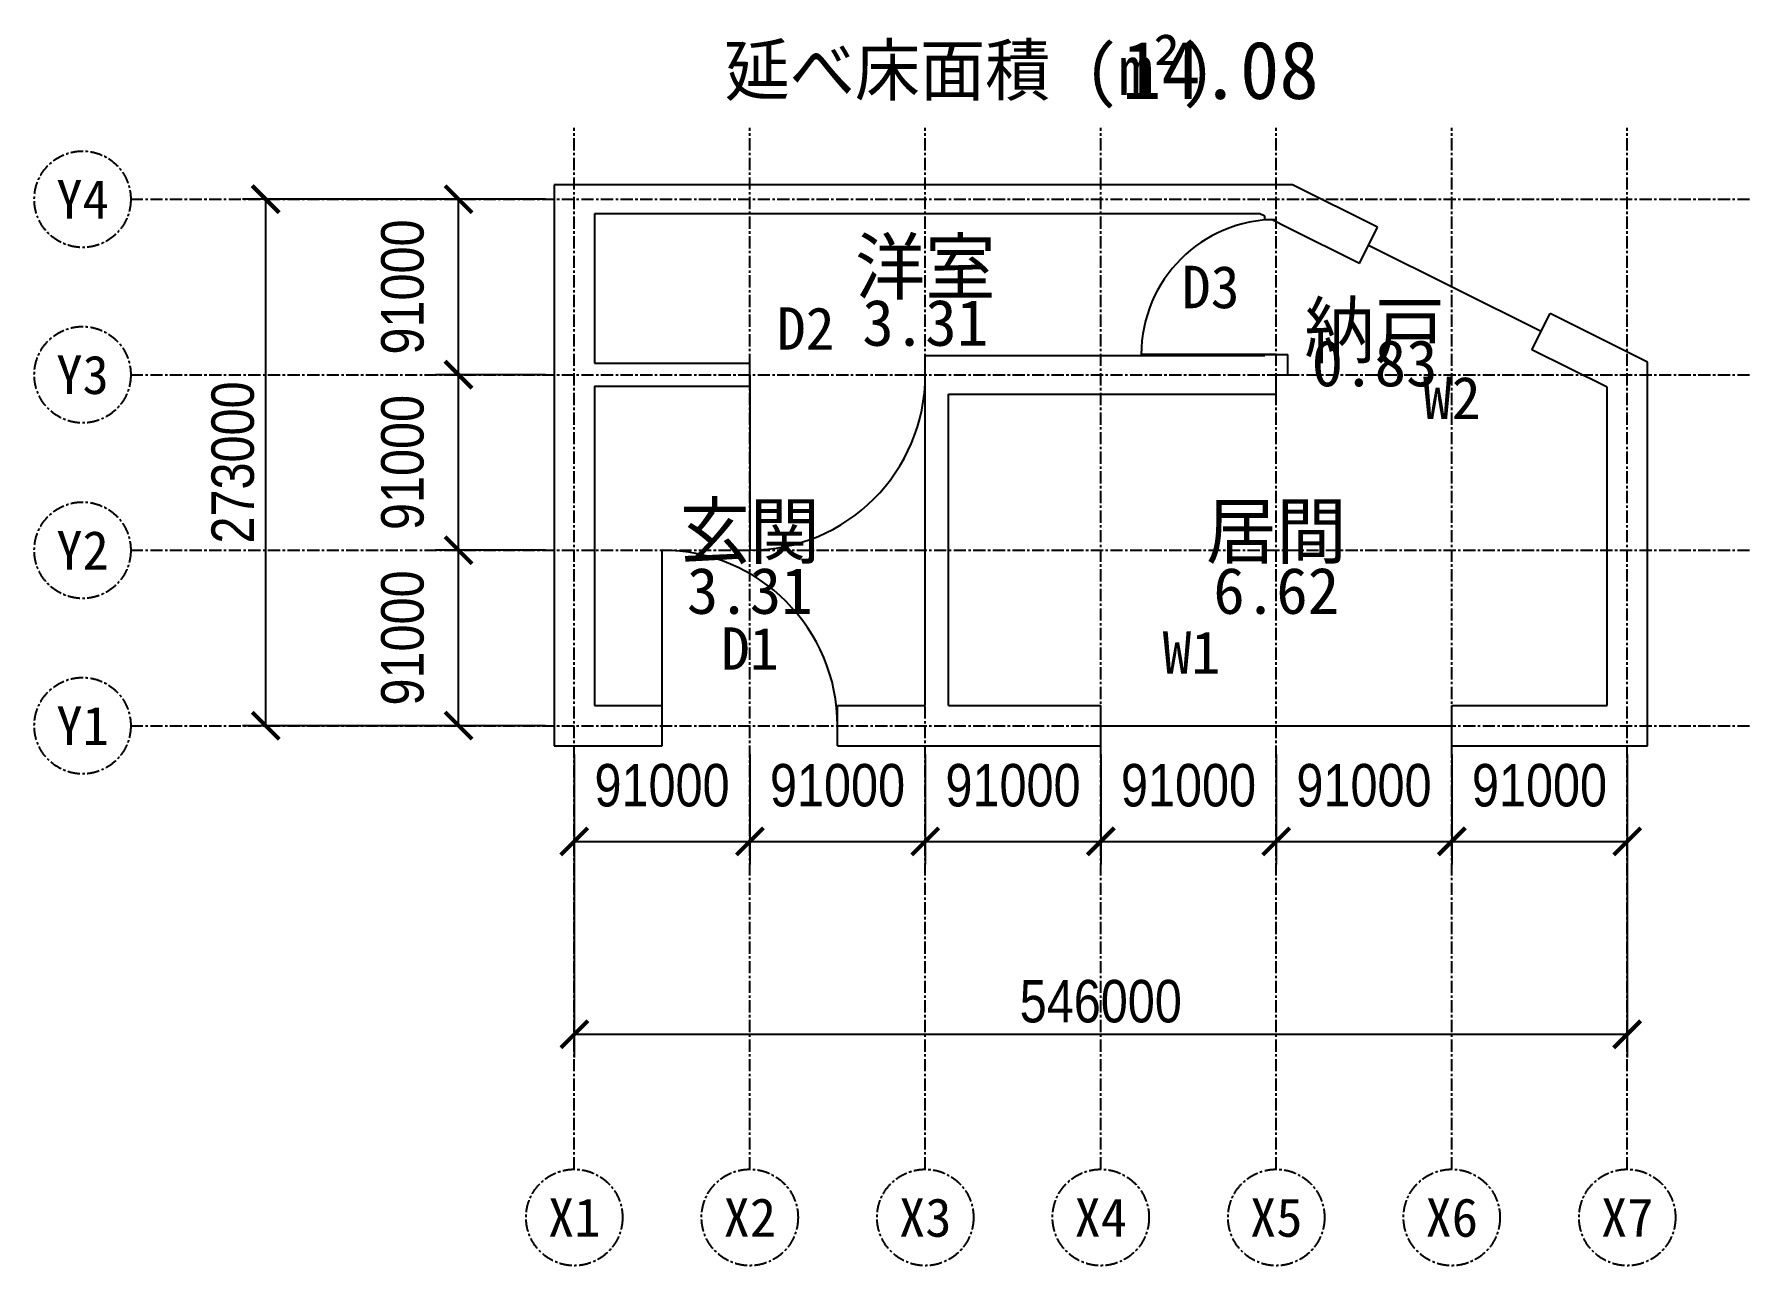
# Model space of a CAD drawing. Header units: millimetres. Extents: x -2800 to 6100, y -2800 to 3585.
import ezdxf
from ezdxf.enums import TextEntityAlignment as Align

# ---------------------------------------------------------------- set-up
doc = ezdxf.new("R2010")
doc.units = ezdxf.units.MM
doc.header["$LTSCALE"] = 20
doc.linetypes.add('CENTER', pattern=[5.08, 3.175, -0.635, 0.635, -0.635])
for name, color, linetype in [('DIM', 4, 'Continuous'), ('GRID', 8, 'CENTER'), ('OPENING', 3, 'Continuous'), ('ROOM', 2, 'Continuous'), ('TEXT', 6, 'Continuous'), ('WALL', 7, 'Continuous')]:
    doc.layers.add(name, color=color, linetype=linetype)
doc.styles.add('OpenSansCondensed-Light', font='OpenSansCondensed-Light.ttf')
doc.dimstyles.new('EZDXF', dxfattribs={"dimtxt": 0.25, "dimasz": 0.175, "dimexe": 0.375, "dimexo": 0.125, "dimgap": 0.1, "dimtad": 1, "dimlfac": 100, "dimzin": 12, "dimdsep": 46, "dimtxsty": 'OpenSansCondensed-Light', "dimblk": 'ARCHTICK', "dimcen": 2.5, "dimazin": 3, "dimtfac": 0.5, "dimtmove": 2, "dimatfit": 3})

# ---------------------------------------------------------------- blocks, each defined once
blk = doc.blocks.new('_ARCHTICK')
at = {"color": 0, "linetype": 'BYBLOCK', "const_width": 0.15}
blk.add_lwpolyline([(-0.5, -0.5), (0.5, 0.5)], dxfattribs=at)

msp = doc.modelspace()

# ---------------------------------------------------------------- linework, layer by layer
at = {"layer": 'GRID'}
for p, q in [((0, -2300), (0, 3100)), ((910, -2300), (910, 3100)), ((1820, -2300), (1820, 3100)), ((2730, -2300), (2730, 3100)), ((3640, -2300), (3640, 3100)), ((4550, -2300), (4550, 3100)), ((5460, -2300), (5460, 3100)), ((-2300, 2730), (6100, 2730)), ((-2300, 1820), (6100, 1820)), ((-2300, 910), (6100, 910)), ((-2300, 0), (6100, 0))]:
    msp.add_line(p, q, dxfattribs=at)
for centre in [(-2550, 2730), (-2550, 1820), (-2550, 910), (-2550, 0), (0, -2550), (910, -2550), (1820, -2550), (2730, -2550), (3640, -2550), (4550, -2550), (5460, -2550)]:
    msp.add_circle(centre, 250, dxfattribs=at)
at = {"layer": 'OPENING'}
for p, q in [((5012.786, 2043.607), (4118.359, 2490.82)), ((3640, 1925), (2940, 1925)), ((910, 1820), (910, 910)), ((455, 0), (455, 910)), ((2730, 0), (4550, 0))]:
    msp.add_line(p, q, dxfattribs=at)
for centre, radius, start, end in [((3640, 1925), 700, 90, 180), ((910, 1820), 910, 270, 360), ((455, 0), 910, 0, 90)]:
    msp.add_arc(centre, radius, start, end, dxfattribs=at)
at = {"layer": 'WALL'}
for p, q in [((3724.787, 2805), (-105, 2805)), ((-105, 2805), (-105, -105)), ((4165.317, 2584.735), (3724.787, 2805)), ((3555.213, 2655), (105, 2655)), ((105, 2655), (105, 1880)), ((3580, 2642.606), (3555.213, 2655)), ((3580, 2625), (3580, 2642.606)), ((3580, 2625), (3615.213, 2625)), ((3700, 2582.606), (3615.213, 2625)), ((4071.402, 2396.906), (3700, 2582.606)), ((4071.402, 2396.906), (4165.317, 2584.735)), ((4965.829, 1949.692), (5059.744, 2137.522)), ((5565, 1884.894), (5059.744, 2137.522)), ((105, 1880), (910, 1880)), ((910, 1760), (910, 1880)), ((1820, 105), (1820, 1920)), ((1820, 1920), (3580, 1920)), ((3580, 1920), (3580, 1925)), ((3580, 1925), (3700, 1925)), ((3700, 1820), (3700, 1925)), ((5355, 1755.106), (4965.829, 1949.692)), ((5565, -105), (5565, 1884.894)), ((3640, 1720), (3640, 1820)), ((3640, 1820), (3700, 1820)), ((105, 1760), (105, 105)), ((105, 1760), (910, 1760)), ((1940, 105), (1940, 1720)), ((1940, 1720), (3640, 1720)), ((5355, 105), (5355, 1755.106)), ((105, 105), (455, 105)), ((455, -105), (455, 105)), ((1365, 105), (1820, 105)), ((1365, -105), (1365, 105)), ((1940, 105), (2730, 105)), ((2730, -105), (2730, 105)), ((4550, 105), (5355, 105)), ((4550, -105), (4550, 105)), ((-105, -105), (455, -105)), ((1365, -105), (2730, -105)), ((4550, -105), (5565, -105))]:
    msp.add_line(p, q, dxfattribs=at)

# ---------------------------------------------------------------- texts
at = {"layer": 'GRID'}
for s, p in [('Y4', (-2550, 2730)), ('Y3', (-2550, 1820)), ('Y2', (-2550, 910)), ('Y1', (-2550, 0)), ('X1', (0, -2550)), ('X2', (910, -2550)), ('X3', (1820, -2550)), ('X4', (2730, -2550)), ('X5', (3640, -2550)), ('X6', (4550, -2550)), ('X7', (5460, -2550))]:
    msp.add_text(s, height=200, dxfattribs=at).set_placement(p, align=Align.MIDDLE_CENTER)
at = {"layer": 'OPENING'}
for s, p in [('D3', (3300, 2275)), ('D2', (1200, 2060)), ('W2', (4550, 1700)), ('D1', (910, 400)), ('W1', (3200, 380))]:
    msp.add_text(s, height=220, dxfattribs=at).set_placement(p, align=Align.MIDDLE_CENTER)
at = {"layer": 'ROOM'}
for s, height, p in [('洋室', 280, (1820, 2380)), ('納戸', 280, (4150, 2050)), ('3.31', 240, (1820, 2090)), ('0.83', 240, (4150, 1880)), ('玄関', 280, (910, 1010)), ('居間', 280, (3640, 1010)), ('3.31', 240, (910, 700)), ('6.62', 240, (3640, 700))]:
    msp.add_text(s, height=height, dxfattribs=at).set_placement(p, align=Align.MIDDLE_CENTER)
at = {"layer": 'TEXT'}
for s, height, p in [('延べ床面積 (m²)', 260, (2050, 3400)), ('14.08', 300, (3350, 3400))]:
    msp.add_text(s, height=height, dxfattribs=at).set_placement(p, align=Align.MIDDLE_CENTER)

# ---------------------------------------------------------------- dimensions: what is measured, and where the dimension line sits
at = {"layer": 'DIM'}
for base, p1, p2 in [((-1600, 0), (0, 0), (0, 2730)), ((-600, 1820), (0, 1820), (0, 2730)), ((-600, 910), (0, 910), (0, 1820)), ((-600, 0), (0, 0), (0, 910))]:
    msp.add_linear_dim(base=base, p1=p1, p2=p2, angle=90, dimstyle='EZDXF', override={"dimtxt": 220, "dimasz": 140, "dimexe": 120, "dimexo": 150, "dimgap": 60, "dimtad": 1, "dimdec": 0}, dxfattribs=at).render()
for base, p1, p2 in [((0, -600), (0, 0), (910, 0)), ((0, -1600), (0, 0), (5460, 0)), ((910, -600), (910, 0), (1820, 0)), ((1820, -600), (1820, 0), (2730, 0)), ((2730, -600), (2730, 0), (3640, 0)), ((3640, -600), (3640, 0), (4550, 0)), ((4550, -600), (4550, 0), (5460, 0))]:
    msp.add_linear_dim(base=base, p1=p1, p2=p2, dimstyle='EZDXF', override={"dimtxt": 220, "dimasz": 140, "dimexe": 120, "dimexo": 150, "dimgap": 60, "dimtad": 1, "dimdec": 0}, dxfattribs=at).render()

doc.saveas('drawing.dxf')
